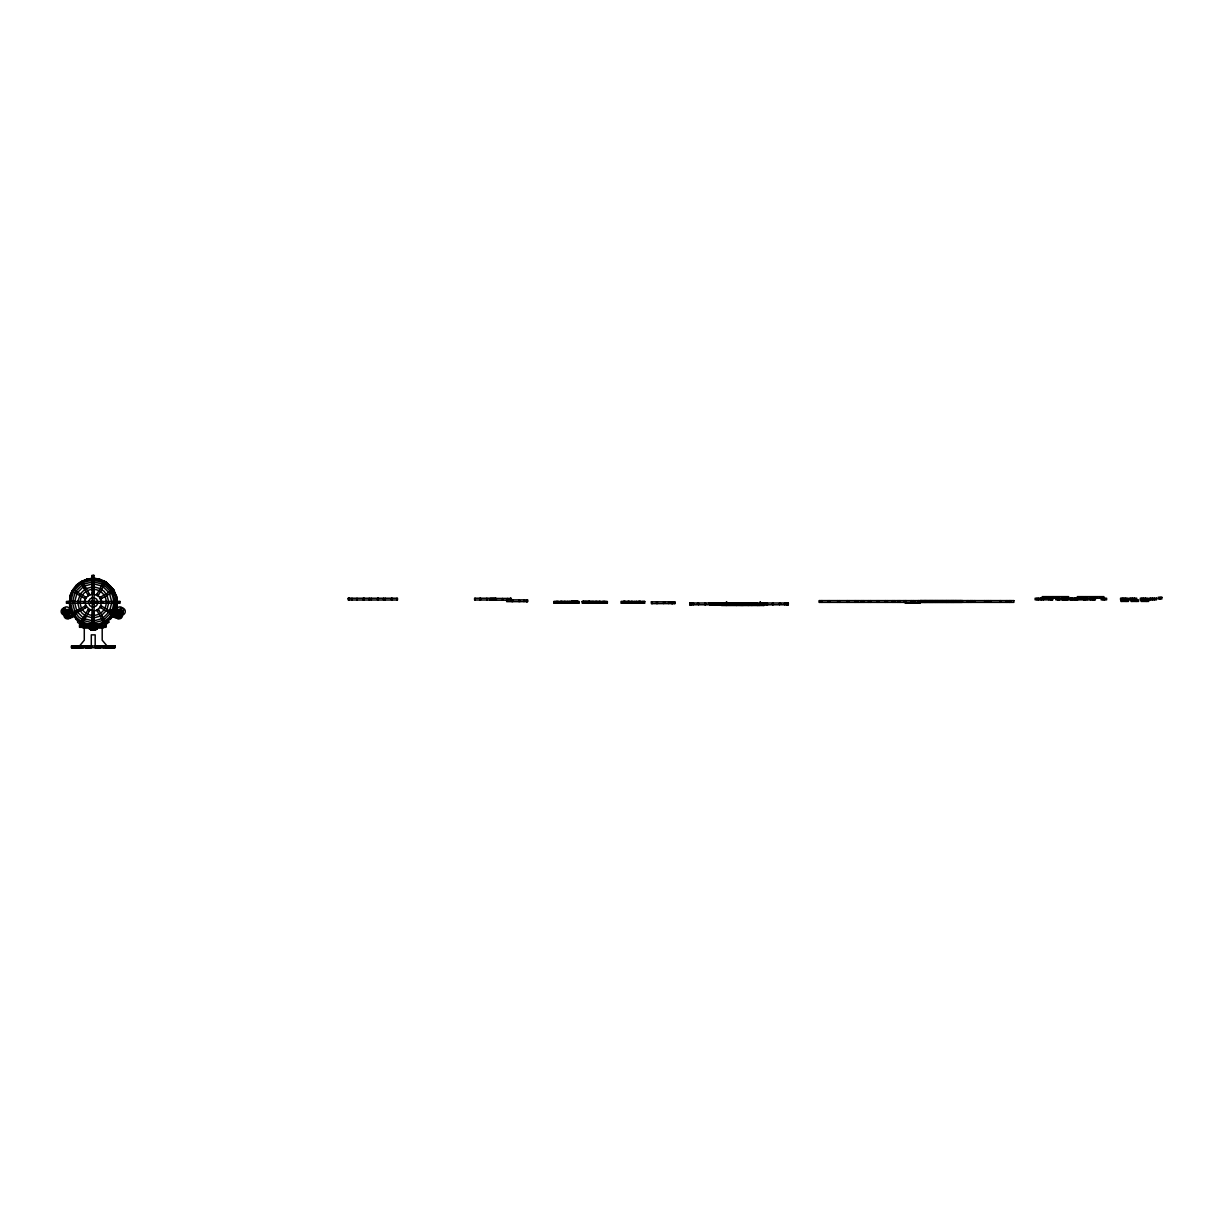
<?xml version="1.0" encoding="UTF-8"?>
<svg xmlns="http://www.w3.org/2000/svg" width="1223" height="1223" viewBox="0 0 1223 1223"><rect width="100%" height="100%" fill="white"/><g stroke="black" fill="none" stroke-linecap="round" stroke-linejoin="round"><path stroke-width="1.5" d="M69.497 603.245L69.451 601.487M69.864 601.487L70.368 608.427L73.38 614.833M70.078 603.245L70.078 601.487M72.906 603.245L72.906 601.487M77.951 603.245L77.951 601.487M78.715 603.245L78.715 601.487M84.188 603.245L84.249 601.487M101.341 603.245C96.617 622.599 72.967 598.949 92.321 594.225M82.155 622.904L88.438 625.182L88.438 624.036L92.031 624.036L92.031 622.018L93.865 622.018M93.835 578.051L93.835 593.828L92.077 593.828L92.077 578.051L93.835 578.051L93.835 579.381M92.352 624.326L92.352 611.668L94.11 611.668L94.11 624.326M102.197 603.245L102.243 601.487M108.495 603.245L108.495 601.487M116.995 603.245L116.949 601.487M113.617 615.154C117.026 609.467 118.096 602.572 116.43 596.151M348.57 599.989L348.54 598.23M348.83 599.989L348.83 598.23M348.937 599.989L348.937 598.23M349.167 599.989L349.167 598.23M351.995 599.989L351.995 598.23M357.024 599.989L357.024 598.23M363.277 599.989L363.277 598.23M364.041 599.989L364.041 598.23M369.27 599.989L369.27 598.23M371.303 599.989L371.303 598.23M377.555 599.989L377.555 598.23M378.304 599.989L378.304 598.23M383.548 599.989L383.548 598.23M385.26 599.989L385.26 598.23M391.498 599.989L391.498 598.23M392.262 599.989L392.262 598.23M396.955 599.989L396.955 598.23M475.12 599.989L475.12 598.23M479.813 599.989L479.813 598.23M480.578 599.989L480.578 598.23M486.83 599.989L486.83 598.23M495.56 600.187L495.56 598.429M496.309 600.187L496.309 598.429M502.561 600.187L502.561 598.429M507.606 598.429L507.606 600.187L490.316 600.187L490.316 598.429L511.336 598.429L511.336 600.187M510.434 600.187L510.434 598.429M510.648 600.187L510.648 598.429M510.755 600.187L510.755 598.429M511.061 600.187L511.015 598.429M511.917 601.624L511.917 599.866M512.666 601.624L512.666 599.866M518.919 601.624L518.919 599.866M523.948 601.624L523.948 599.866M526.792 601.624L526.792 599.866M527.006 601.624L527.113 599.866M527.403 601.624L527.373 599.866M556.526 603.245L556.526 601.487M556.587 603.245L556.801 601.487L556.847 603.245M557.092 603.245L557.214 601.487M557.428 603.245L557.428 601.487M558.758 603.245L558.758 601.487M560.256 603.245L560.287 601.487M561.158 603.245L561.204 601.487M562.244 603.245L562.244 601.487M562.473 603.245L562.473 601.487M563.62 603.245L563.62 601.487M564.032 603.245L564.063 601.487M564.353 603.245L564.338 601.487L564.323 602.373M564.598 603.245L564.629 601.487M564.965 603.245L564.904 601.487M565.301 603.245L565.378 601.487M565.928 603.245L565.928 601.487M566.066 603.245L566.203 601.487L566.28 603.245M567.319 603.245L567.334 601.487M568.603 603.245L568.741 601.487M569.062 603.245L569.062 601.487M569.612 603.245L569.551 601.487M569.826 603.245L569.826 601.487M570.988 603.245L570.988 601.487M571.217 603.245L571.217 601.487M572.303 603.245L572.303 601.487M572.456 603.245L572.456 601.487M572.823 603.245L572.823 601.487M573.144 603.245L573.144 601.487M573.434 603.245L573.434 601.487M574.764 603.245L574.764 601.487M575.376 603.245L575.376 601.487M576.125 603.245L576.125 601.487M576.996 603.245L576.996 601.487L576.752 603.245M577.531 601.487L577.531 603.245L553.774 603.245L553.774 601.487L579.045 601.487L578.892 603.077M583.6 601.487L583.6 603.245L607.372 603.245L607.372 601.487L582.117 601.487M584.135 603.245L584.135 601.487L584.38 603.245M585.007 603.245L585.007 601.487M585.771 603.245L585.771 601.487M587.713 603.245L587.713 601.487L587.728 603.077M588.003 603.245L588.003 601.487M588.309 603.245L588.309 601.487L588.385 603.077M588.691 603.245L588.844 601.487L588.477 603.077M589.547 603.245L589.593 601.487M589.929 603.245L589.929 601.487L589.822 603.077M590.159 603.245L590.159 601.487M591.305 603.245L591.305 601.487L591.168 603.077M591.596 603.245L591.535 601.487L591.764 603.077L582.117 603.077L582.255 601.487M592.085 603.245L592.085 601.487M592.406 603.245L592.406 601.487M592.528 603.245L592.528 601.487M593.491 603.245L593.354 601.487M593.705 601.487L593.705 603.245L593.828 601.487M594.867 603.245L594.928 601.487M595.219 603.245L595.081 601.487M596.243 603.245L596.182 601.487M596.518 603.245L596.549 601.487M596.809 601.487L596.809 603.245L596.809 602.373M597.084 603.245L597.114 601.487M597.527 603.245L597.527 601.487M598.659 603.245L598.659 601.487M598.903 603.245L598.903 601.487M599.943 603.245L599.973 601.487M600.432 603.245L600.554 601.487M600.86 603.245L600.875 601.487M602.389 603.245L602.389 601.487M603.933 603.245L603.719 601.487M604.04 603.245L604.04 601.487M604.345 603.245L604.3 601.487M604.621 603.245L604.559 601.487M624.066 603.245L623.959 601.487M627.491 603.245L627.521 601.487M627.812 603.245L627.827 601.487M627.949 603.245L627.949 601.487M628.393 603.245L628.393 601.487M628.423 603.245L628.423 601.487M629.463 603.245L629.463 601.487M629.707 603.245L629.707 601.487M630.839 603.245L630.839 601.487M631.251 603.245L631.282 601.487M631.588 603.245L631.557 601.487L631.557 602.373M631.832 603.245L631.863 601.487M632.184 603.245L632.138 601.487M632.52 603.245L632.536 601.487M633.147 601.487L633.514 603.245M634.538 603.245L634.554 601.487M635.027 603.245L634.875 601.487M635.838 603.245L635.96 601.487M636.296 603.245L636.296 601.487M636.786 603.245L636.786 601.487M637.061 603.245L636.831 601.487M638.207 603.245L638.207 601.487M638.437 603.245L638.437 601.487M638.773 603.245L638.819 601.487M640.057 603.245L640.057 601.487M640.363 603.245L640.363 601.487M640.638 603.245L640.638 601.487M640.653 603.245L640.653 601.487M641.999 603.245L641.999 601.487M642.595 603.245L642.595 601.487M643.359 603.245L643.359 601.487M644.231 603.245L644.231 601.487M651.905 603.596L651.905 601.838M656.613 603.596L656.613 601.838M657.363 603.596L657.363 601.838M663.615 603.596L663.615 601.838M664.578 602.71L664.578 601.838M668.645 603.596L668.645 601.838M671.488 603.596L671.488 601.838M672.1 603.596L672.069 601.838M672.39 603.596L672.39 601.838M710.991 602.924L710.792 604.774L689.833 604.774L689.772 603.015L710.792 603.015M691.882 604.774L691.882 603.015M710.013 604.774L710.013 603.015M772.523 604.774L772.523 603.015M773.272 604.774L773.272 603.015M779.525 604.774L779.525 603.015M780.488 603.902L780.488 603.015M784.555 604.774L784.555 603.015M786.343 604.774L786.343 603.015M787.398 604.774L787.398 603.015M787.979 604.774L787.979 603.015M767.218 604.682L767.218 603.015L767.28 604.774L788.239 604.774L788.3 603.015L746.152 603.015M986.976 602.343L986.976 600.585M988.734 602.343L988.734 600.585M990.798 602.343L990.798 600.585M1000.72 602.343L1000.72 600.585M1065.982 599.836L1065.982 598.23M586.444 603.077L586.612 601.487M691.102 603.963L691.117 603.015M349.579 599.056L349.595 598.23M363.858 599.056L363.858 598.23M377.8 599.056L377.815 598.23M526.349 601.624L526.364 600.799M557.856 601.487L557.856 603.245M603.291 603.245L603.291 601.487M625.091 601.487L625.091 603.245M69.894 596.121L69.894 608.611L76.147 619.434M69.589 601.487L70.277 596.212L73.074 589.731M69.68 601.487L70.368 596.304M70.705 601.487L73.242 591.993M72.646 601.487L74.955 592.895M74.786 601.487L76.804 593.919M77.783 601.487L80.428 593.981M88.606 601.487L89.875 599.041L92.321 597.772M97.794 603.245L96.525 605.691L94.079 606.96M108.633 603.245L107.013 609.314M111.629 603.245L109.611 610.812M115.207 603.245L113.311 611.194M116.491 608.611L117.194 603.245M80.55 582.102C75.245 585.114 71.79 590.419 69.925 596.121L72.126 591.168M70.521 596.274L72.524 591.412M111.278 611.836C114.565 605.553 114.381 597.374 110.345 591.458M113.601 613.258C117.163 606.547 117.24 598.169 113.601 591.473M113.112 613.915L113.586 613.105M72.738 591.565L73.625 590.036M75.199 592.987L76.071 591.458M79.984 595.739L80.856 594.225M84.784 598.506L85.656 596.977M84.968 598.628L85.885 597.13M82.904 618.028L81.07 621.192L77.141 618.181L75.199 615.643L75.199 613.64M101.494 585.817L103.328 582.652L93.835 580.115M104.459 581.108L96.571 594.775L98.1 595.662L105.988 581.995L104.429 581.17M84.418 618.914L82.583 622.079L88.759 624.189M103.022 586.704L104.842 583.539L111.797 590.48M100.806 607.755L101.723 606.256M106.263 610.904L107.135 609.375M110.62 613.426L111.492 611.897M111.629 611.974L110.88 613.564M112.042 614.236L112.929 612.723L121.551 612.769L121.49 609.574L117.928 609.574L117.928 612.769M113.433 613.151L112.929 614.038L114.167 614.756M113.601 613.824L113.265 614.94L113.984 613.335M113.861 615.291L114.687 613.732L101.066 605.874L100.194 607.403L115.13 616.025L120.741 616.025M103.129 627.353L105.667 624.815L103.313 628.011L94.997 628.011M73.197 589.792L81.987 581.17L76.147 585.297M73.242 589.96L76.606 585.71M74.129 590.48L81.07 583.539M75.826 591.366L82.124 585.083M77.691 592.391L83.24 586.841M80.29 593.889L84.739 589.44M106.126 610.843L101.692 615.291M108.725 612.341L103.191 617.89M110.406 613.365L104.108 619.648M112.73 614.772L105.392 622.11L108.786 622.186L108.786 620.581M110.009 619.159L112.18 616.346M110.299 619.434L113.586 615.138L105.927 622.629M120.42 610.965L120.42 609.925M79.541 645.989L84.28 640.195L84.28 625.763M76.422 585.802L80.779 582.515M760.874 603L760.14 601.731L761.027 604.682M108.786 622.293L105.331 624.938L96.342 627.766M80.886 582.775L82.4 581.903M82.308 585.236L83.821 584.349M84.815 589.593L86.344 588.706M87.842 594.791L89.371 593.919M87.949 595.005L89.493 594.164M83.73 620.627L78.562 616.927L74.955 611.897L78.119 610.017M72.019 614.298L73.258 613.579M74.083 613.701L75.322 612.983L74.817 612.096M72.83 615.138L71.714 613.763L85.381 605.874L86.252 607.388L71.316 616.01L65.706 616.01M75.26 615.582L71.744 617.615L65.706 617.615L65.767 614.42L69.329 614.42M97.121 610.812L98.65 609.925M100.255 616.224L101.769 615.337M102.763 620.581L104.291 619.709M104.184 623.042L105.713 622.155M106.004 622.66L99.445 625.564M104.459 623.883L106.126 622.889M64.911 612.769L73.64 612.647L74.404 614.236M103.603 625.886L104.536 625.427M103.603 627.307L105.973 626.13M87.062 579.152L81.972 581.154L89.845 594.775L88.316 595.662L80.428 581.995M82.17 581.46L87.078 579.427M82.094 581.751L87.169 579.626M83.638 584.197L92.245 581.903L92.337 590.587M84.754 585.97L92.337 583.937M86.252 588.569L92.337 586.933M100.164 616.163L94.095 617.798M101.662 618.762L94.095 620.795L94.11 610.904L92.352 610.904L92.245 622.828L83.638 620.535M102.594 620.535L93.988 622.828M103.328 622.079L98.742 623.975L88.759 624.326L88.759 625.916L97.672 625.916M103.879 622.981L97.626 625.182M726.875 603.077L726.493 601.655L726.859 604.682M86.971 579.091L92.337 578.341M87.001 579.152L92.398 578.448M88.836 579.198L92.337 578.724M86.925 579.748L93.835 578.739M92.077 580.115L82.583 582.652L84.418 585.817M92.077 576.033L93.835 576.033M92.077 578.372L93.835 578.341M92.077 578.632L93.835 578.632M92.077 581.796L93.835 581.796M92.077 586.826L93.835 586.826M92.077 593.079L93.835 593.079M495.59 598.23L474.585 598.23L474.585 599.989L495.529 599.989M92.337 600.707L94.095 600.707M861.389 600.615L860.931 602.373M868.468 600.615L868.727 602.373M894.67 600.615L895.144 602.373M897.927 600.615L897.575 602.373M920.017 600.615L962.211 600.6M968.647 600.615L968.066 602.373M1009.021 600.615L1009.602 602.373M920.476 600.799L921.332 600.615M920.017 602.373L962.211 602.358M708.973 602.924L752.619 602.924L752.619 604.636M579.045 603.077L570.713 603.077L570.713 601.487M712.321 603.015L729.443 603.015L729.382 604.682M729.779 603.015L739.502 603.015M117.27 603.245L66.424 603.245L66.424 601.487L117.27 601.487L116.537 596.121M721.524 603.78L763.901 603.78M764.681 603.933L766.148 603.933M92.337 604.024L94.095 604.024M709.829 604.636L767.845 604.636M763.886 603.015L763.901 605.492L721.524 605.492L721.555 602.924M63.107 610.613L64.177 610.613L64.177 612.219M122.85 610.613L123.355 613.808L121.536 613.808M64.911 611.164L73.013 611.164M121.551 611.164L113.449 611.164L110.284 609.344M63.107 612.219L65.889 612.219M121.536 612.219L123.355 612.219M65.889 613.808L63.107 613.808L63.168 610.613M112.012 616.056L114.702 617.615L120.741 617.615L120.741 614.42L117.118 614.42L117.332 617.615L117.393 614.42M68.335 617.141L72.57 617.141M92.337 617.141L94.11 617.141M113.877 617.141L118.111 617.141M92.352 617.905L94.11 617.905M92.245 619.174L94.11 619.19M94.11 620.963L92.077 620.963L92.031 624.036M92.352 622.048L94.11 622.048M92.352 622.614L94.156 622.614M92.352 622.95L94.11 622.95M105.927 624.28L106.37 622.813M83.806 624.815L80.091 624.815L80.015 622.813M79.526 625.717L85.977 625.763L85.946 627.353M89.768 627.353L79.526 627.307L79.602 624.28M96.617 627.353L106.065 627.307L105.927 622.813M91.389 628.011L83.072 628.011L80.152 624.28M90.701 628.286L95.715 628.286M629.035 601.487L629.111 603.245M99.476 579.045L94.079 578.372L99.491 579.152M94.095 578.724L99.353 579.626L105.698 582.484M93.865 579.06L103.879 581.751M94.095 583.937L101.662 585.97M94.095 586.933L100.164 588.569M94.079 594.225L99.032 596.534L101.341 601.487M94.079 597.772L96.525 599.041L97.794 601.487M92.321 606.96L89.875 605.691L88.606 603.245M92.337 617.798L86.252 616.163M92.337 620.795L84.754 618.762M87.001 625.564L90.609 626.038M90.043 627.766L81.039 624.938L77.599 622.293L77.599 620.581M99.445 579.091L104.475 581.215M99.369 579.427L104.276 581.46M102.594 584.197L93.988 581.903L94.11 593.109M87.062 625.564L80.504 622.721M81.972 625.886L81.054 624.28M79.602 626.13L81.972 627.307M104.307 581.384L109.917 585.71M104.016 581.903L105.637 582.591M102.594 584.349L104.123 585.236M100.072 588.706L104.2 591.366L106.86 595.494M96.953 594.118L98.467 595.005M72.845 589.593L86.497 597.481L85.625 598.995L71.958 591.106M113.189 613.579L114.427 614.298M111.125 612.998L112.363 613.701M89.401 610.812L87.842 609.941L89.386 610.858M86.252 616.27L82.216 613.365L79.312 609.375M83.944 616.484L85.625 617.37M80.794 622.201L82.323 623.088M80.382 622.935L81.956 623.883M105.392 582.622L112.73 589.96M104.108 585.083L110.406 591.366M103.191 586.841L108.725 592.391M83.24 617.89L77.691 612.341M76.422 618.93L80.565 622.11M73.013 615.077L80.565 622.629M76.162 619.404L77.691 620.581M107.074 645.989L102.197 640.195L102.197 625.763L100.485 625.763L100.485 627.353M113.54 589.654L105.958 582.026L113.494 589.654L116.491 596.151M110.009 585.572L114.458 591.106L100.79 598.995L99.919 597.481L113.586 589.593L113.861 591.458M73.242 614.772L76.606 619.021M81.345 624.28L82.4 625.717M81.391 624.815L83.256 627.353M112.806 590.036L113.678 591.565M100.806 596.977L101.677 598.506M100.576 597.099L101.402 598.643M106.156 622.935L98.268 609.283L96.755 610.155L104.643 623.822M103.022 618.028L104.842 621.192L108.771 618.181L110.758 615.597L110.727 613.64M80.565 582.622L83.944 588.248M84.723 606.256L85.656 607.755M73.411 612.784L74.282 614.313M72.218 613.472L73.181 614.94M114.136 591.305L116.17 596.212M114.672 593.033L116.002 596.274M112.669 591.993L115.207 601.487M109.611 593.919L111.629 601.487M107.013 595.418L108.633 601.487M79.403 609.314L77.783 603.245M76.804 610.812L74.786 603.245M74.955 611.836L72.646 603.245M72.6 611.194L70.705 603.245M70.521 608.458L71.851 611.699M70.017 608.58L72.126 613.564M69.359 603.245L70.063 608.58M94.079 610.506L94.095 594.118L92.337 594.118L92.337 610.613M763.764 603.78L763.901 605.492M786.97 603.015L786.97 603.963M671.045 601.838L671.06 602.786M97.672 624.112L97.504 625.916M1062.374 598.23L1062.39 599.836L1062.313 596.641M1160.153 597.283L1160.153 598.98M1154.283 598.185L1154.283 599.836M1152.418 598.185L1152.418 599.836M1150.721 598.185L1150.721 599.836M1147.785 599.836L1147.785 598.185L1140.34 598.185L1140.34 599.836L1148.642 599.836L1148.642 601.426L1141.09 601.426L1141.09 599.836M1146.272 599.836L1146.272 601.426M1145.554 598.185L1145.554 599.836M1143.704 598.185L1143.704 599.836M1141.992 598.185L1141.992 599.836M1136.717 599.836L1136.717 598.185L1129.288 598.185L1129.288 599.836L1138.567 599.836L1138.567 601.426L1131.015 601.426L1130.923 598.185M1136.213 599.836L1136.213 601.426M1134.485 598.185L1134.485 599.836M1132.636 598.185L1132.636 599.836M1131.871 599.836L1131.871 601.426M1127.988 599.836L1127.988 598.185L1120.558 598.185L1120.558 599.836L1128.462 599.836L1128.462 601.426L1120.895 601.426L1120.895 599.836M1126.093 599.836L1126.093 601.426M1125.756 598.185L1125.756 599.836M1123.906 598.185L1123.906 599.836M1122.21 598.185L1122.21 599.836M1121.751 599.836L1121.751 601.426M1104.675 598.23L1104.675 599.836M1103.88 598.23L1103.88 596.641L1077.356 596.641L1077.356 598.23M1103.085 598.23L1103.085 599.836M1101.159 598.23L1101.159 599.836L1106.616 599.836L1106.616 598.23L1040.972 598.292L1040.972 599.836L1052.789 599.836L1052.927 596.641M1100.012 596.641L1100.012 598.23M1097.26 596.641L1097.26 598.23M1095.808 596.641L1095.823 598.23M1095.395 598.292L1095.395 599.836L1055.816 599.836L1055.816 598.23M1094.738 598.292L1094.738 599.836M1093.591 598.23L1093.591 599.836M1093.041 598.292L1093.041 599.836M1092.858 598.292L1092.858 599.836M1091.971 598.23L1091.971 599.836M1090.35 598.23L1090.35 599.836M1087.002 598.23L1087.002 599.836M1085.397 596.641L1085.382 599.836M1084.725 598.292L1084.725 599.836M1084.358 598.23L1084.358 599.836M1083.746 598.23L1083.593 599.836M1082.905 596.641L1082.905 597.695L1081.453 597.695L1081.453 596.641M1082.416 596.641L1082.416 598.353L1079.114 598.353L1079.114 596.641M1080.964 596.641L1080.964 597.695M1080.016 596.641L1080.016 597.695L1078.411 597.695L1078.411 596.641M1077.784 596.641L1077.708 599.836M1076.729 598.23L1076.729 599.836M1075.139 598.23L1075.139 599.836M1074.482 598.23L1074.482 599.836M1073.167 598.23L1073.167 599.836M1071.409 598.23L1071.409 599.836M1068.627 598.108L1068.627 596.641L1042.256 596.641L1042.256 598.108M1068.183 596.641L1068.092 598.108M1067.694 598.23L1067.694 599.836M1066.899 596.641L1066.899 598.108M1066.089 598.23L1066.089 599.836M1065.202 596.641L1065.202 598.108M1065.111 598.23L1065.111 599.836M1064.759 596.641L1064.836 599.836M1063.582 596.641L1063.521 599.836M1061.885 596.641L1061.885 598.108M1059.271 598.23L1059.271 599.836M1058.858 596.641L1059.072 599.836M1058.308 598.23L1058.308 599.836M1057.956 596.641L1057.956 598.108M1057.436 598.23L1057.436 599.836M1057.1 596.641L1057.1 598.108M1053.783 596.641L1053.783 598.108M1052.025 596.641L1052.162 599.836M1051.642 598.292L1051.642 599.836M1050.542 598.23L1050.542 599.836M1048.906 598.23L1048.906 599.836M1048.57 596.641L1048.57 598.108M1048.172 596.641L1048.172 598.108M1046.475 596.641L1046.475 598.108M1045.696 596.641L1045.696 598.108M1043.999 596.641L1043.999 598.108M1043.509 598.292L1043.326 599.836M1041.644 598.292L1041.644 599.836M1038.663 598.23L1038.663 599.836M1037.058 598.23L1037.058 599.836M1011.1 600.615L1011.1 602.373M1010.213 600.615L1010.213 602.373M1009.862 600.615L1009.862 602.373M1007.263 600.615L1007.263 602.373M1006.376 600.615L1006.376 602.373M999.986 600.615L999.986 602.373M984.698 600.585L984.698 602.343M974.777 600.585L974.777 602.343M972.698 600.585L972.698 602.343M971.291 600.615L971.291 602.373M970.94 600.585L970.94 602.343M970.405 600.615L970.405 602.373M967.24 600.585L967.24 602.343M962.394 600.585L962.394 602.343M960.636 600.585L960.636 602.343M955.79 600.585L955.79 602.343M953.267 600.615L953.267 602.373M952.992 600.615L952.992 602.373M951.937 600.615L951.937 602.373M951.066 600.615L951.066 602.373M948.192 600.615L948.192 602.373M946.617 600.615L946.678 602.373M946.22 600.615L946.22 602.373M942.765 600.615L942.765 602.373M941.007 600.615L941.007 602.373M937.093 600.615L937.093 602.373M935.564 600.615L935.564 602.373M932.706 600.615L932.706 602.373M931.819 600.615L931.819 602.373M930.779 600.615L930.779 602.373M929.877 600.615L929.877 602.373M926.759 600.615L926.774 602.373M925.383 600.615L925.383 602.373M925.261 600.615L925.261 602.373M920.46 600.615L920.246 602.373M920.109 601.487L920.109 603.245L905.234 603.245L905.234 601.487M918.718 600.615L918.718 602.373M918.504 600.615L918.504 602.373M918.274 600.615L918.274 602.373M915.278 601.487L915.278 603.245M913.306 600.615L913.306 602.373M913.061 600.615L913.061 602.373M911.303 600.615L911.303 602.373M911.043 600.615L911.043 602.373M906.075 600.615L906.075 602.373M905.846 600.615L905.846 602.373M905.631 600.615L905.631 602.373M904.118 600.615L904.118 602.373M903.904 600.615L903.904 602.373M899.088 600.615L899.088 602.373M898.966 600.615L898.966 602.373M893.294 600.615L893.294 602.373M892.408 600.615L892.408 602.373M887.348 600.615L887.348 602.373M885.819 600.615L885.819 602.373M885.376 600.615L885.376 602.373M878.909 600.615L878.909 602.373M877.151 600.615L877.151 602.373M870.7 600.615L870.7 602.373M870.241 600.615L870.241 602.373M863.667 600.615L863.667 602.373M862.781 600.615L862.781 602.373M858.057 600.615L858.057 602.373M855.886 600.615L855.886 602.373M854.999 600.615L854.999 602.373M849.083 600.615L849.083 602.373M847.554 600.615L847.554 602.373M847.111 600.615L847.111 602.373M839.452 600.615L839.452 602.373M837.694 600.615L837.694 602.373M829.591 600.615L829.591 602.373M828.078 600.615L828.078 602.373M822.146 600.615L822.146 602.373M821.275 600.615L821.275 602.373M819.67 600.615L819.67 602.373M788.3 603.015L788.3 604.774M786.206 603.015L786.206 604.774M767.387 603.015L767.387 604.682M766.943 603.015L766.836 604.682M766.622 603.015L766.622 604.682M766.561 603.015L766.561 604.682M766.148 603.015L766.148 604.682M765.415 603.015L765.415 604.682M764.681 603.015L764.681 604.682M764.436 603.015L764.436 604.682M764.1 603.015L764.1 604.682M763.595 603.015L763.595 604.682M762.984 603.015L762.77 604.682M762.433 603.015L762.433 604.682M761.898 603.015L761.898 604.682M761.455 603.015L761.455 604.682M760.477 603.015L760.477 604.682M760.14 603.015L760.14 604.682M759.926 603.015L759.865 604.682M759.651 603.015L759.651 604.682M759.024 603.78L759.024 605.492M757.327 603.78L757.327 605.492M756.869 603.015L756.869 604.682M756.456 603.015L756.456 604.682M756.181 603.015L756.181 604.682M755.6 603.015L755.6 604.682M754.943 603.015L754.943 604.682M754.377 603.015L754.377 604.682M752.359 602.924L752.359 604.636M752.069 602.924L752.069 604.636M751.855 603.015L751.87 605.492M751.763 602.924L751.763 604.636M751.442 602.924L751.442 604.636M751.09 602.924L751.06 604.682M750.876 602.924L750.876 604.636M750.616 602.924L750.616 604.636M750.311 602.924L750.311 604.636L750.158 603.015M749.974 602.924L749.974 604.636M749.607 602.924L749.653 604.682M749.21 602.924L749.072 604.682M748.766 602.924L748.766 604.636M748.293 602.924L748.277 605.492M747.788 602.924L747.849 604.682M747.253 602.924L747.253 604.636M747.008 603.015L747.008 604.682M746.672 602.924L746.672 604.636M746.061 602.924L746.152 604.682M745.633 602.924L745.633 604.636M745.189 602.924L745.189 604.636M744.165 602.924L744.165 604.636M743.706 602.924L743.706 604.636M743.569 602.924L743.569 604.636M743.232 602.924L743.232 604.636M742.957 602.924L742.957 604.636M742.636 602.924L742.82 605.492M742.392 602.924L742.392 604.636M742.285 602.924L742.285 604.636M741.902 602.924L741.902 604.636M741.734 602.924L741.734 604.636M741.49 602.924L741.49 604.636M741.123 603.78L741.123 605.492M741.031 602.924L741.046 604.636M740.557 602.924L740.557 604.636M740.312 602.924L740.312 604.636M740.037 602.924L740.037 604.636M739.747 602.924L739.747 604.636M739.487 602.924L739.502 604.682M739.227 603.015L739.227 604.682M738.906 602.924L739.013 604.682M738.6 602.924L738.661 604.682M738.264 602.924L738.126 604.682M737.912 602.924L737.912 604.636M737.545 602.924L737.698 604.682M737.163 602.924L737.255 604.682M736.735 602.924L736.72 604.682M736.292 602.924L736.384 605.492M736.093 602.924L736.078 604.682M735.772 602.924L735.864 604.682M735.527 602.924L735.512 604.682M735.359 602.924L735.268 604.682M734.87 602.924L734.87 604.636M734.549 603.015L734.549 604.682M734.35 602.924L734.35 604.636M733.724 602.924L733.815 604.682M733.571 603.015L733.571 604.682M733.403 603.015L733.234 604.682M733.097 602.924L733.005 604.682M732.898 603.015L732.73 604.682L732.439 602.924M732.317 603.015L732.317 604.682M731.706 602.924L731.706 604.636M731.583 603.015L731.583 604.682M730.804 602.924L730.865 604.682M730.62 603.015L730.62 604.682M730.284 603.015L730.284 604.682M730.055 603.015L730.055 604.682M729.886 602.924L729.779 604.682M729.153 602.924L729.168 604.682M728.954 603.015L728.954 604.682M728.618 603.015L728.618 604.682M728.495 602.924L728.495 604.636M727.868 602.924L728.082 604.682M727.777 602.924L727.639 604.682M727.242 602.924L727.196 604.682M726.645 602.924L726.661 604.682M726.324 603.015L726.324 604.682M726.141 602.924L726.263 605.492M726.065 602.924L725.835 604.682L725.743 602.924M725.499 602.924L725.499 604.636M725.3 602.924L725.3 604.636M724.949 602.924L724.857 604.636M724.429 602.924L724.429 604.636M724.047 602.924L724.047 604.636M723.924 602.924L723.924 604.636M723.68 602.924L723.68 604.636M723.328 602.924L723.45 604.636M723.053 603.015L723.053 604.682M722.992 602.924L722.992 604.636M722.686 602.924L722.64 604.682M722.35 603.015L722.35 604.682M722.105 602.924L722.105 604.636M721.845 602.924L721.784 604.682M721.28 602.924L721.28 604.636L721.035 602.924M720.546 602.924L720.546 604.682M720.102 602.924L720.102 604.636M719.858 602.924L719.858 604.636M719.69 602.924L719.69 604.636M719.2 602.924L719.2 604.636M718.956 602.924L718.956 604.636M718.635 602.924L718.574 604.636M718.36 602.924L718.36 604.636M717.427 602.924L717.427 604.636M717.228 603.015L717.228 604.682M716.907 602.924L716.968 604.636M716.403 602.924L716.403 604.636L716.342 603.015M715.959 602.924L715.914 604.682L715.822 603.015M715.531 602.924L715.531 604.636M715.256 603.015L715.256 604.682M714.92 602.924L714.92 604.636M714.339 602.924L714.538 604.682M714.018 603.015L714.018 604.682M713.804 602.924L713.804 604.636M713.299 602.924L713.192 604.682M712.826 602.924L712.826 604.636M712.382 602.924L712.321 604.682M711.985 602.924L711.985 604.636M711.618 602.924L711.618 604.636M711.282 602.924L711.282 604.636M710.716 602.924L710.716 604.636M710.502 602.924L710.502 604.636M710.15 602.924L710.257 604.774M705.549 603.015L705.549 604.774M704.8 603.015L704.8 604.774M698.547 603.015L698.547 604.774M697.584 603.015L697.584 603.902M693.517 603.015L693.517 604.774M691.729 603.015L691.729 604.774M690.674 603.015L690.674 604.774M690.353 603.015L690.353 604.774M690.093 603.015L690.062 604.774M689.833 603.015L689.772 604.774M674.408 601.838L674.408 603.596M672.833 601.838L672.833 603.596M652.149 601.838L652.149 603.596M643.986 601.487L643.986 603.245M625.61 601.487L625.427 603.245M624.785 601.487L624.785 603.245M624.494 601.487L624.494 603.245M623.333 601.487L623.333 603.245M622.935 601.487L622.935 603.245M621.758 601.487L621.773 603.245M606.623 601.487L606.654 603.245M605.461 601.487L605.461 603.245M605.064 601.487L605.064 603.245M602.97 601.487L602.97 603.245M599.285 601.487L599.285 603.245M590.419 601.487L590.449 603.077M589.685 601.487L589.532 603.077M589.272 601.487L589.303 603.077M588.798 601.487L588.783 603.077M588.217 601.487L588.217 603.367M587.223 601.487L587.315 603.077M586.964 601.487L586.964 603.077M586.321 601.487L586.321 603.077M586.123 603.077L585.97 601.487L585.832 603.077M585.328 601.487L585.328 603.077M585.083 601.487L585.083 603.077M584.732 601.487L584.732 603.077M584.013 601.487L584.044 603.077M583.814 601.487L583.814 603.077M583.463 601.487L583.463 603.077M583.218 601.487L583.249 603.077M583.019 601.487L583.019 603.077M582.851 601.487L582.637 603.077M578.479 601.487L578.479 603.077M577.806 603.077L577.852 601.38L572.93 601.38L572.792 603.077M577.592 601.38L577.592 603.077M577.195 601.38L577.195 603.077M576.69 601.38L576.69 603.077M576.079 601.38L576.064 603.077M575.88 601.487L575.88 603.077M575.483 601.487L575.681 603.077M575.437 601.38L575.284 603.077M575.085 601.487L575.085 603.077M574.795 601.38L574.886 603.077M574.474 601.487L574.688 603.077M574.275 601.487L574.275 603.077M574.199 601.38L574.076 603.077M573.877 601.487L573.877 603.077M573.679 601.38L573.679 603.077M573.281 601.38L573.281 603.077M573.037 601.38L573.037 603.077M571.279 601.487L571.279 603.077M561.861 601.487L561.861 603.245M558.177 601.487L558.177 603.245M556.083 601.487L556.083 603.245M555.685 601.487L555.685 603.245M554.523 601.487L554.493 603.245M519.882 600.738L519.882 601.624M123.064 610.613L123.064 613.808M122.514 612.219L122.514 613.808M121.26 609.574L121.26 612.769M121.046 609.574L121.046 612.769M120.71 609.574L120.71 612.769M120.466 609.574L120.466 611.164M120.68 614.42L120.68 617.615M119.732 609.574L119.732 612.769M119.9 614.42L119.9 617.615M119.288 601.487L119.273 603.245M118.921 614.42L118.921 617.615M118.769 609.574L118.769 612.769M118.203 609.574L118.142 612.769M118.111 601.487L118.111 603.245M117.958 614.42L117.958 617.615M114.794 645.989L114.794 647.701M114.503 645.989L114.503 647.701M114.198 645.989L114.198 647.701M113.877 645.989L113.877 647.701M113.54 645.989L113.311 647.701M113.051 645.989L113.051 647.701M112.745 645.989L112.745 647.701M112.424 645.989L112.424 647.701M112.057 645.989L112.057 647.701M111.645 645.989L111.645 647.701M111.492 645.989L111.492 647.701M111.217 645.989L111.217 647.701M110.743 645.989L110.743 647.701M110.238 645.989L110.238 647.701M109.688 645.989L109.688 647.701M109.107 645.989L109.107 647.701M108.495 645.989L108.495 647.701M108.083 645.989L108.083 647.701M107.624 645.989L107.624 647.701M107.135 645.989L107.135 647.701M106.6 645.989L106.6 647.701M106.049 645.989L105.973 647.701M105.453 645.989L105.453 647.701M104.826 645.989L104.826 647.701M104.169 645.989L104.169 647.701M103.481 645.989L103.481 647.701M102.747 645.989L102.747 647.701M102.487 601.487L102.487 603.245M101.035 645.989L101.035 647.701M100.576 645.989L100.576 647.701M100.103 645.989L100.103 647.701M99.598 645.989L99.598 647.701M99.078 645.989L99.078 647.701M98.543 645.989L98.543 647.701M98.222 645.989L98.222 647.701M97.901 645.989L97.978 647.701M97.687 601.487L97.702 603.245M97.381 625.947L97.381 627.537L89.05 627.537L88.912 624.326M97.397 645.989L97.397 647.701M97.06 624.326L97.076 629.142L89.355 629.142L89.355 627.537M96.923 627.537L96.923 629.142M96.785 645.989L96.785 647.701M96.541 627.537L96.51 629.142M96.311 624.326L96.311 625.916M96.174 645.989L96.174 647.701M95.715 627.537L95.715 629.998L90.701 629.998L90.808 627.537M95.547 601.487L95.532 603.245M95.623 627.537L95.623 629.998M95.532 645.989L95.532 647.701M95.394 624.326L95.394 625.916M95.363 627.537L95.363 629.998M94.966 627.537L94.966 629.998M95.18 645.989L95.18 634.859L91.297 634.859L91.297 645.989M94.874 601.487L94.874 603.245M94.874 645.989L94.874 647.701M94.461 627.537L94.461 629.998M94.354 624.326L94.354 625.916M94.202 627.537L94.202 629.142M93.85 627.537L93.85 629.998M93.208 601.487L93.208 603.245M93.208 624.326L93.208 625.916M93.208 627.537L93.208 629.998M92.566 627.537L92.566 629.998M92.26 627.537L92.26 629.142M92.077 578.051L92.077 579.366M92.015 624.326L92.015 625.916M91.97 627.537L91.97 629.998M91.542 601.487L91.542 603.245M91.45 627.537L91.45 629.998M91.603 645.989L91.603 647.701M91.251 627.537L91.251 629.142M90.869 601.487L90.869 603.245M90.991 624.326L90.991 625.916M91.052 627.537L91.052 629.998M90.945 645.989L90.945 647.701M90.854 601.487L90.854 603.245M90.487 627.537L90.456 629.142M90.303 645.989L90.303 647.701M90.074 624.326L90.074 625.916M89.875 627.537L89.875 629.142M89.615 625.947L89.615 627.537M89.692 645.989L89.692 647.701M89.355 624.326L89.355 625.916M89.203 625.947L89.203 627.537M89.08 645.989L89.08 647.701M88.576 645.989L88.576 647.701M88.499 645.989L88.499 647.701M88.255 645.989L88.255 647.701M87.934 645.989L87.934 647.701M87.399 645.989L87.399 647.701M86.864 645.989L86.864 647.701M86.374 645.989L86.374 647.701M85.885 645.989L85.885 647.701M85.442 645.989L85.442 647.701M84.953 601.487L84.953 603.245M83.99 601.487L83.99 603.245M83.714 645.989L83.714 647.701M82.996 645.989L82.996 647.701M82.308 645.989L82.308 647.701M81.651 645.989L81.651 647.701M81.024 645.989L81.024 647.701M80.489 645.989L80.428 647.701M79.954 625.717L79.954 627.307M79.862 645.989L79.862 647.701M79.342 645.989L79.342 647.701M78.853 645.989L78.853 647.701M78.44 601.487L78.44 603.245M78.394 645.989L78.394 647.701M77.966 645.989L77.966 647.701M77.355 645.989L77.355 647.701M76.789 645.989L76.789 647.701M76.239 645.989L76.239 647.701M75.734 645.989L75.734 647.701M75.26 645.989L75.26 647.701M74.817 645.989L74.97 647.701M74.42 645.989L74.42 647.701M74.053 645.989L74.053 647.701M73.716 645.989L73.716 647.701M73.426 645.989L73.426 647.701M73.166 645.989L73.166 647.701M72.937 645.989L72.937 647.701M72.585 645.989L72.585 647.701M72.264 645.989L72.264 647.701M71.958 645.989L71.958 647.701M71.683 645.989L71.683 647.701M69.268 614.42L69.268 617.615M69.054 614.42L69.054 617.615M68.717 601.487L68.717 603.245M68.519 612.769L68.519 609.574L64.911 609.574L64.911 613.808M68.503 614.42L68.503 617.615M68.335 601.487L68.335 603.245M68.243 609.574L68.305 612.769M68.029 609.574L68.029 612.769M67.693 609.574L67.693 612.769M67.525 614.42L67.525 617.615M67.158 601.487L67.143 603.245M66.715 609.574L66.715 612.769M66.546 614.42L66.546 617.615M66.21 614.42L66.21 617.615M65.996 614.42L65.996 617.615M65.736 609.574L65.736 612.769M65.4 609.574L65.4 612.769M65.186 609.574L65.186 612.769M63.932 610.613L63.932 613.808M63.382 610.613L63.382 613.808M121.108 616.82A3.593 3.593 0 0 1 120.496 617.523M118.83 618.349A3.593 3.593 0 0 1 115.421 617.218M114.58 615.551A3.593 3.593 0 0 1 114.702 613.686M121.627 612.922A3.593 3.593 0 0 1 121.062 618.196A3.593 3.593 0 0 1 115.864 617.187A3.593 3.593 0 0 1 117.316 612.096M120.114 608.274A3.593 3.593 0 0 1 125.235 610.766A3.593 3.593 0 0 1 121.49 615.077M71.041 617.218A3.593 3.593 0 0 1 67.632 618.349M66.73 618.043A3.593 3.593 0 0 1 64.926 615.964M69.054 611.301A3.593 3.593 0 0 1 70.72 612.142M71.744 613.686A3.593 3.593 0 0 1 71.867 615.551M69.13 612.081A3.593 3.593 0 0 1 70.414 617.447A3.593 3.593 0 0 1 64.911 617.783A3.593 3.593 0 0 1 65.538 612.31M64.024 615.016A3.593 3.593 0 0 1 61.211 610.766A3.593 3.593 0 0 1 65.461 607.969M81.62 608.06A9.631 9.631 0 0 1 80.321 603.245M86.023 613.105A9.631 9.631 0 0 1 82.491 609.589M87.536 590.74A9.631 9.631 0 0 1 92.352 589.455M104.857 596.671A9.631 9.631 0 0 1 106.141 601.487M100.454 591.626A9.631 9.631 0 0 1 103.97 595.158M98.925 613.992A9.631 9.631 0 0 1 94.11 615.276M92.352 615.276A9.631 9.631 0 0 1 87.536 613.992M94.11 589.455A9.631 9.631 0 0 1 98.925 590.74M82.491 595.158A9.631 9.631 0 0 1 86.023 591.626M80.321 601.487A9.631 9.631 0 0 1 81.62 596.671M106.141 603.245A9.631 9.631 0 0 1 104.857 608.06M103.97 609.589A9.631 9.631 0 0 1 100.454 613.105M101.494 601.487L101.494 603.245L101.463 601.487M348.265 598.23L348.265 599.989L397.49 599.989L397.49 598.23L348.265 598.23M506.674 599.866L506.674 601.624L527.694 601.624L527.633 599.866L506.674 599.866M560.593 601.487L560.577 603.245L560.715 601.487M561.571 601.487L561.571 603.245L561.571 601.487M567.655 601.487L567.655 603.245L567.793 601.487M571.554 601.487L571.554 603.245L571.6 601.487M572.028 601.487L572.028 603.245L571.997 601.487M589.119 601.487L589.119 603.245L589.134 601.487M595.769 601.487L595.769 603.245L595.846 601.487M599.576 601.487L599.576 603.245L599.576 601.487M623.745 601.487L623.806 603.245L623.806 601.487M624.387 601.487L624.387 603.245L624.234 601.487M625.977 601.487L625.977 603.245L626.115 601.487M628.805 601.487L628.805 603.245L628.805 601.487M639.262 601.487L639.262 603.245L639.262 601.487M639.522 601.487L639.522 603.245L639.675 601.487M644.766 601.487L644.766 603.245L621.024 603.245L621.024 601.487L644.766 601.487M651.37 601.838L651.37 603.596L675.142 603.596L675.142 601.838L651.37 601.838M1070.553 598.23L1070.553 599.836L1070.553 598.23M1072.311 598.23L1072.311 599.836L1072.311 598.23M1075.613 598.23L1075.613 599.836L1075.613 598.23M88.239 609.329L80.351 622.981L81.865 623.868L89.753 610.201L88.239 609.329M93.835 575.299L92.077 575.299L92.077 577.608L93.835 577.608L93.835 575.299M1161.85 597.283L1158.212 597.283L1158.212 598.98L1161.85 598.98L1161.85 597.283M1040.59 598.23L1035.132 598.23L1035.132 599.836L1040.59 599.836L1040.59 598.23M1156.515 598.185L1149.07 598.185L1149.07 599.836L1156.515 599.836L1156.515 598.185M1013.852 600.615L819.104 600.615L819.104 602.373L1013.852 602.373L1013.867 600.615M120.022 601.487L117.714 601.487L117.714 603.245L120.022 603.245L120.022 601.487M115.054 645.989L71.408 645.989L71.408 647.701L115.054 647.701L115.054 645.989M1072.021 599.836L1072.021 598.23L1072.021 599.836M1046.124 598.108L1046.124 596.641L1046.047 598.108M1042.806 598.108L1042.806 596.641L1042.715 598.108M924.389 602.373L924.389 600.615L924.267 602.373M900.097 602.373L900.097 600.615L899.975 602.373M763.274 604.682L763.274 603.015L763.213 604.682M744.685 604.636L744.685 602.924L744.624 604.636M718.039 604.682L718.023 602.924L717.886 604.636M117.928 613.442A3.593 3.593 0 0 0 123.492 610.659A3.593 3.593 0 0 0 118.295 607.22A3.593 3.593 0 0 0 117.928 613.442M64.162 613.136A3.593 3.593 0 0 0 70.063 611.164A3.593 3.593 0 0 0 65.4 607.036A3.593 3.593 0 0 0 64.162 613.136"/></g></svg>
